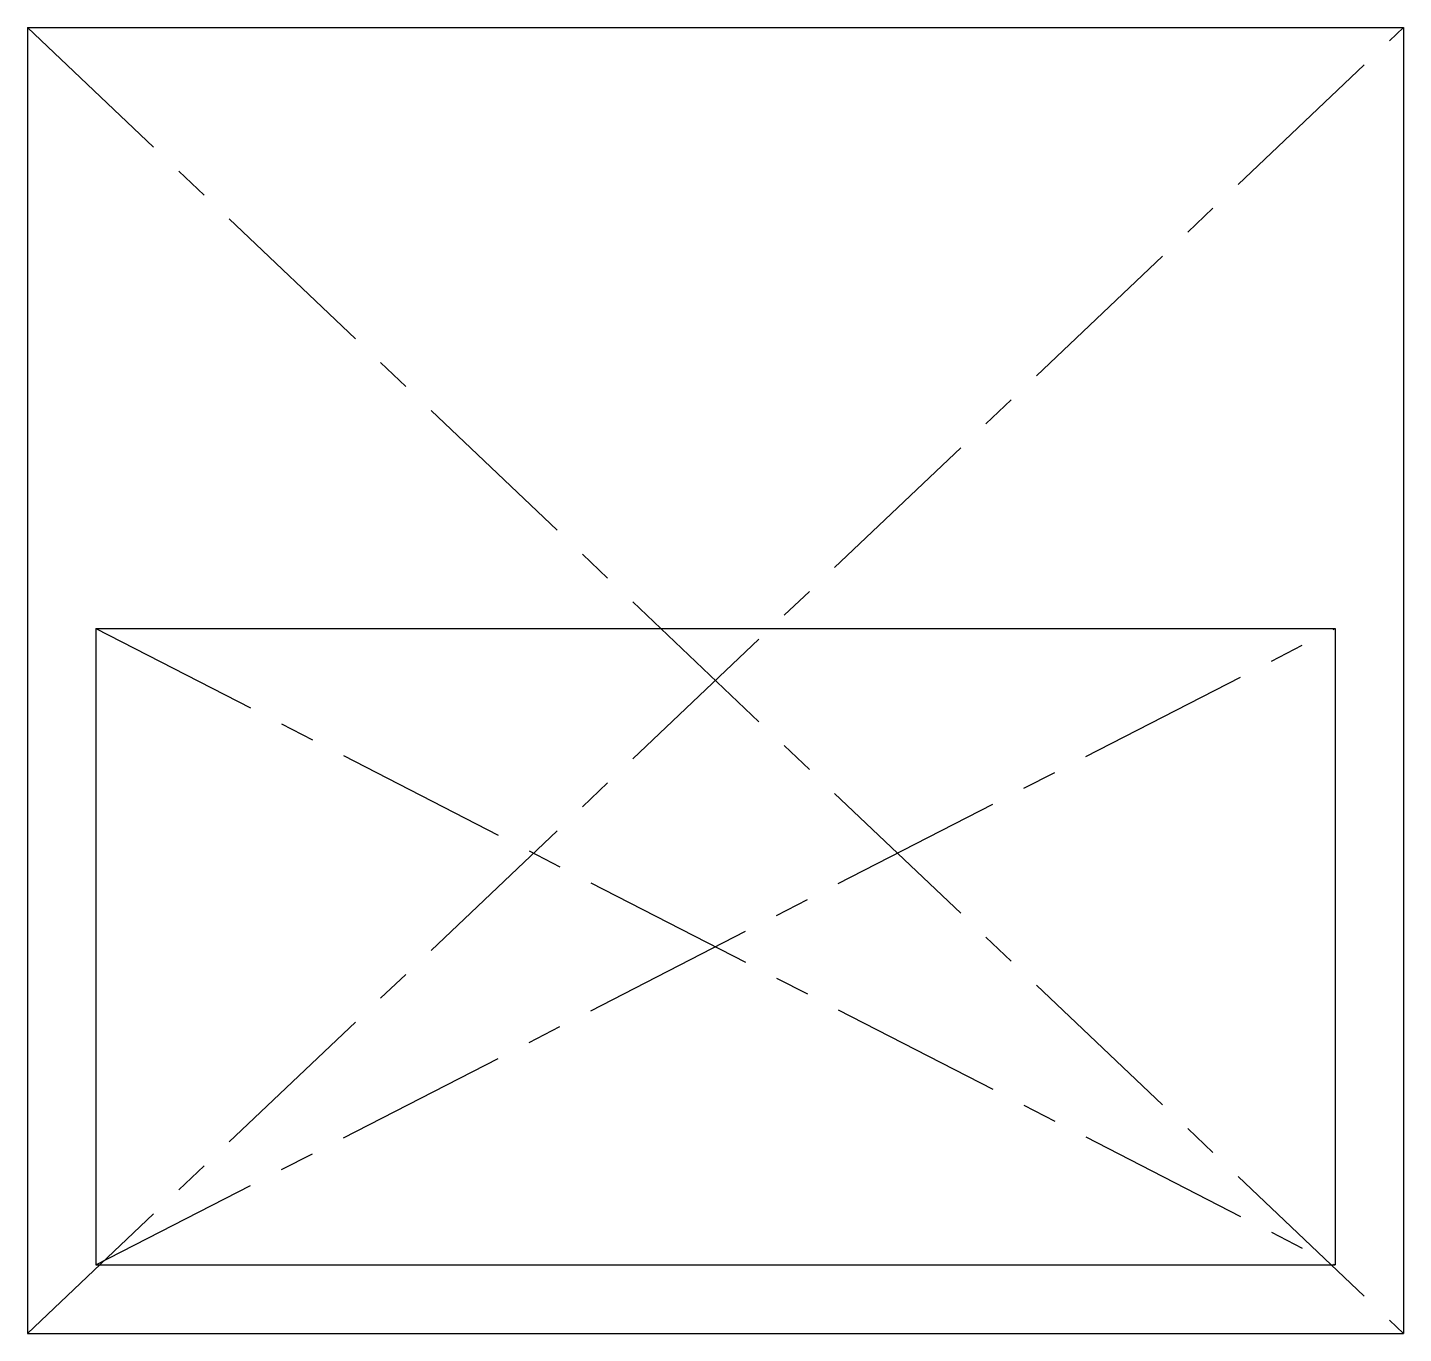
# Model space of a CAD drawing. Header units: millimetres. Extents: x -59 to 41, y -59 to 36.
import ezdxf

# ---------------------------------------------------------------- set-up
doc = ezdxf.new("R2010")
doc.units = ezdxf.units.MM
doc.header["$PDSIZE"] = -1
doc.linetypes.add('CENTERX2', pattern=[20.32, 12.7, -2.54, 2.54, -2.54])

msp = doc.modelspace()

# ---------------------------------------------------------------- linework, layer by layer
at = {"color": 7, "linetype": 'Continuous'}
for p, q in [((-59.22, 36.37), (41.28, 36.37)), ((-59.22, 36.37), (-59.22, -59.03)), ((41.28, 36.37), (41.28, -59.03)), ((-54.22, -7.53), (36.28, -7.53)), ((-54.22, -7.53), (-54.22, -54.03)), ((36.28, -7.53), (36.28, -54.03)), ((-54.22, -54.03), (36.28, -54.03)), ((-59.22, -59.03), (41.28, -59.03))]:
    msp.add_line(p, q, dxfattribs=at)
at = {"color": 7, "linetype": 'CENTERX2'}
for p, q in [((-59.22, 36.37), (41.28, -59.03)), ((-59.22, -59.03), (41.28, 36.37)), ((-54.22, -7.53), (36.28, -54.03)), ((-54.22, -54.03), (36.28, -7.53))]:
    msp.add_line(p, q, dxfattribs=at)
at = {"color": 7, "linetype": 'Continuous'}
for p in [(-8.97, -11.33), (-8.97, -30.78)]:
    msp.add_point(p, dxfattribs=at)

doc.saveas('drawing.dxf')
